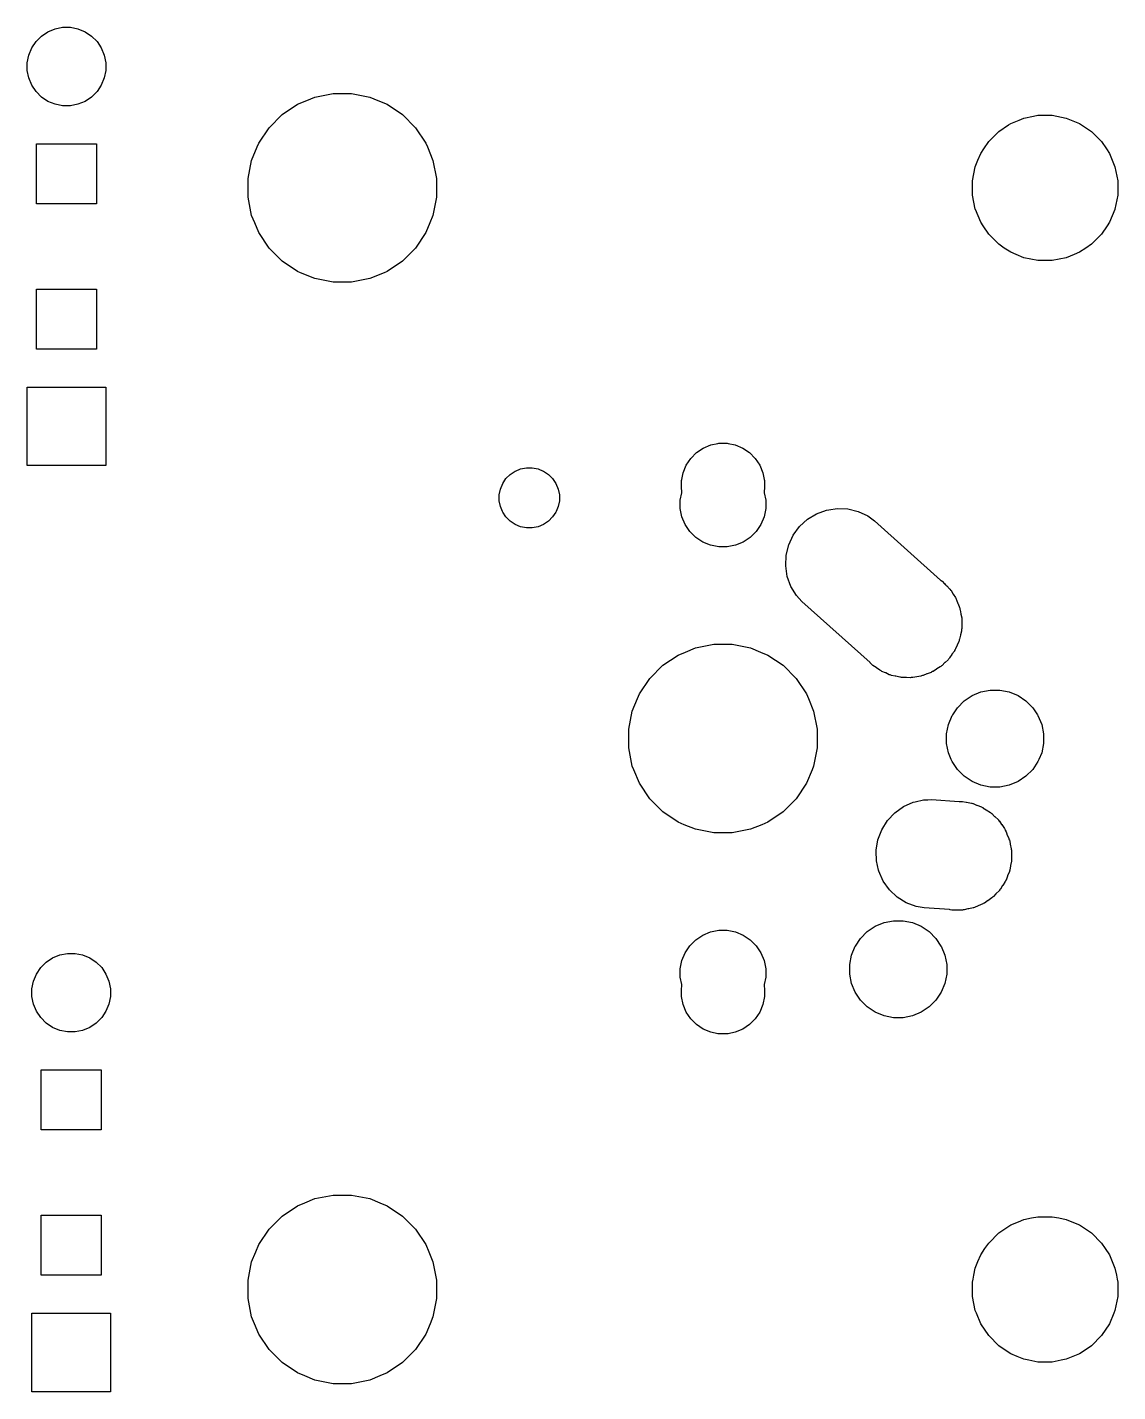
# Model space of a CAD drawing. Extents: x 53 to 306, y -113 to -54.
# Drawn here: x 282.61 to 306.26, y -109.41 to -79.83 of the extents above; entities that cross this region are included whole.
import ezdxf

# ---------------------------------------------------------------- set-up
doc = ezdxf.new("R2010")
doc.units = 0
doc.layers.add('BLACK', color=7, linetype='CONTINUOUS')

msp = doc.modelspace()

# ---------------------------------------------------------------- linework, layer by layer
at = {"layer": 'BLACK', "linetype": 'CONTINUOUS'}
for p, q in [((283.216, -79.8637), (283.38, -79.831)), ((283.38, -79.831), (283.548, -79.831)), ((283.548, -79.831), (283.712, -79.8637)), ((282.71, -80.2789), (282.803, -80.1395)), ((282.803, -80.1395), (282.922, -80.021)), ((282.922, -80.021), (283.061, -79.9279)), ((283.061, -79.9279), (283.216, -79.8637)), ((283.712, -79.8637), (283.867, -79.9279)), ((283.867, -79.9279), (284.006, -80.021)), ((284.006, -80.021), (284.125, -80.1395)), ((284.125, -80.1395), (284.218, -80.2789)), ((282.613, -80.5982), (282.646, -80.4338)), ((282.646, -80.4338), (282.71, -80.2789)), ((284.218, -80.2789), (284.282, -80.4338)), ((284.282, -80.4338), (284.315, -80.5982)), ((282.613, -80.7658), (282.613, -80.5982)), ((284.315, -80.5982), (284.315, -80.7658)), ((282.646, -80.9302), (282.613, -80.7658)), ((282.71, -81.0851), (282.646, -80.9302)), ((284.282, -80.9302), (284.218, -81.0851)), ((284.315, -80.7658), (284.282, -80.9302)), ((282.803, -81.2245), (282.71, -81.0851)), ((282.922, -81.343), (282.803, -81.2245)), ((284.125, -81.2245), (284.006, -81.343)), ((284.218, -81.0851), (284.125, -81.2245)), ((288.849, -81.3457), (289.244, -81.2671)), ((289.244, -81.2671), (289.646, -81.2671)), ((289.646, -81.2671), (290.041, -81.3457)), ((283.061, -81.4361), (282.922, -81.343)), ((283.216, -81.5003), (283.061, -81.4361)), ((283.38, -81.533), (283.216, -81.5003)), ((283.548, -81.533), (283.38, -81.533)), ((283.712, -81.5003), (283.548, -81.533)), ((283.867, -81.4361), (283.712, -81.5003)), ((284.006, -81.343), (283.867, -81.4361)), ((288.141, -81.7236), (288.476, -81.4998)), ((288.476, -81.4998), (288.677, -81.4166)), ((288.677, -81.4166), (288.849, -81.3457)), ((290.041, -81.3457), (290.213, -81.4166)), ((290.213, -81.4166), (290.414, -81.4998)), ((290.414, -81.4998), (290.749, -81.7236)), ((287.857, -82.0085), (288.141, -81.7236)), ((290.749, -81.7236), (291.033, -82.0085)), ((303.893, -81.9468), (303.939, -81.9163)), ((303.939, -81.9163), (304.121, -81.8408)), ((304.121, -81.8408), (304.226, -81.7975)), ((304.226, -81.7975), (304.43, -81.7569)), ((304.43, -81.7569), (304.53, -81.737)), ((304.53, -81.737), (304.84, -81.737)), ((304.84, -81.737), (304.94, -81.7569)), ((304.94, -81.7569), (305.144, -81.7975)), ((305.144, -81.7975), (305.249, -81.8408)), ((305.249, -81.8408), (305.431, -81.9163)), ((305.431, -81.9163), (305.477, -81.9468)), ((287.633, -82.3434), (287.857, -82.0085)), ((291.033, -82.0085), (291.257, -82.3434)), ((303.462, -82.308), (303.681, -82.0886)), ((303.681, -82.0886), (303.893, -81.9468)), ((305.477, -81.9468), (305.689, -82.0886)), ((305.689, -82.0886), (305.908, -82.308)), ((282.813, -83.658), (282.813, -82.356)), ((282.813, -82.356), (284.115, -82.356)), ((284.115, -82.356), (284.115, -83.658)), ((287.479, -82.7155), (287.6, -82.4228)), ((287.6, -82.4228), (287.633, -82.3434)), ((291.257, -82.3434), (291.29, -82.4228)), ((291.29, -82.4228), (291.411, -82.7155)), ((303.289, -82.566), (303.355, -82.4674)), ((303.355, -82.4674), (303.462, -82.308)), ((305.908, -82.308), (306.015, -82.4674)), ((306.015, -82.4674), (306.081, -82.566)), ((287.4, -83.1106), (287.479, -82.7155)), ((291.411, -82.7155), (291.49, -83.1106)), ((303.171, -82.8526), (303.23, -82.7082)), ((303.23, -82.7082), (303.289, -82.566)), ((306.081, -82.566), (306.14, -82.7082)), ((306.14, -82.7082), (306.199, -82.8526)), ((303.11, -83.1569), (303.171, -82.8526)), ((306.199, -82.8526), (306.26, -83.1569)), ((287.4, -83.5134), (287.4, -83.1106)), ((291.49, -83.1106), (291.49, -83.5134)), ((303.11, -83.4671), (303.11, -83.1569)), ((306.26, -83.1569), (306.26, -83.4671)), ((284.115, -83.658), (282.813, -83.658)), ((287.479, -83.9085), (287.4, -83.5134)), ((291.49, -83.5134), (291.411, -83.9085)), ((303.171, -83.7714), (303.11, -83.4671)), ((306.26, -83.4671), (306.199, -83.7714)), ((287.545, -84.0682), (287.479, -83.9085)), ((291.411, -83.9085), (291.345, -84.0682)), ((303.174, -83.7789), (303.171, -83.7714)), ((303.289, -84.058), (303.174, -83.7789)), ((306.196, -83.7789), (306.081, -84.058)), ((306.199, -83.7714), (306.196, -83.7789)), ((287.633, -84.2806), (287.545, -84.0682)), ((287.857, -84.6155), (287.633, -84.2806)), ((291.257, -84.2806), (291.033, -84.6155)), ((291.345, -84.0682), (291.257, -84.2806)), ((303.34, -84.134), (303.289, -84.058)), ((303.462, -84.316), (303.34, -84.134)), ((306.03, -84.134), (305.908, -84.316)), ((306.081, -84.058), (306.03, -84.134)), ((303.681, -84.5354), (303.462, -84.316)), ((303.801, -84.6155), (303.681, -84.5354)), ((305.689, -84.5354), (305.569, -84.6155)), ((305.908, -84.316), (305.689, -84.5354)), ((288.141, -84.9004), (287.857, -84.6155)), ((291.033, -84.6155), (290.749, -84.9004)), ((303.939, -84.7077), (303.801, -84.6155)), ((304.056, -84.7564), (303.939, -84.7077)), ((304.226, -84.8265), (304.056, -84.7564)), ((304.53, -84.887), (304.226, -84.8265)), ((305.144, -84.8265), (304.84, -84.887)), ((305.314, -84.7564), (305.144, -84.8265)), ((305.431, -84.7077), (305.314, -84.7564)), ((305.569, -84.6155), (305.431, -84.7077)), ((288.476, -85.1242), (288.141, -84.9004)), ((288.54, -85.1506), (288.476, -85.1242)), ((288.849, -85.2783), (288.54, -85.1506)), ((290.35, -85.1506), (290.041, -85.2783)), ((290.414, -85.1242), (290.35, -85.1506)), ((290.749, -84.9004), (290.414, -85.1242)), ((304.84, -84.887), (304.53, -84.887)), ((289.244, -85.3569), (288.849, -85.2783)), ((289.646, -85.3569), (289.244, -85.3569)), ((290.041, -85.2783), (289.646, -85.3569)), ((282.813, -86.808), (282.813, -85.506)), ((282.813, -85.506), (284.115, -85.506)), ((284.115, -85.506), (284.115, -86.808)), ((284.115, -86.808), (282.813, -86.808)), ((282.613, -89.333), (282.613, -87.631)), ((282.613, -87.631), (284.315, -87.631)), ((284.315, -87.631), (284.315, -89.333)), ((297.126, -89.0501), (297.273, -88.9515)), ((297.273, -88.9515), (297.437, -88.8836)), ((297.437, -88.8836), (297.586, -88.8539)), ((297.586, -88.8539), (297.611, -88.849)), ((297.611, -88.849), (297.789, -88.849)), ((297.789, -88.849), (297.814, -88.8539)), ((297.814, -88.8539), (297.963, -88.8836)), ((297.963, -88.8836), (298.127, -88.9515)), ((298.127, -88.9515), (298.274, -89.0501)), ((296.902, -89.3232), (297, -89.1756)), ((297, -89.1756), (297.126, -89.0501)), ((298.274, -89.0501), (298.4, -89.1756)), ((298.4, -89.1756), (298.498, -89.3232)), ((284.315, -89.333), (282.613, -89.333)), ((292.925, -89.7183), (292.994, -89.615)), ((292.994, -89.615), (293.085, -89.5243)), ((293.085, -89.5243), (293.192, -89.4531)), ((293.192, -89.4531), (293.197, -89.4507)), ((293.197, -89.4507), (293.31, -89.404)), ((293.31, -89.404), (293.436, -89.379)), ((293.436, -89.379), (293.564, -89.379)), ((293.564, -89.379), (293.69, -89.404)), ((293.69, -89.404), (293.803, -89.4507)), ((293.803, -89.4507), (293.808, -89.4531)), ((293.808, -89.4531), (293.915, -89.5243)), ((293.915, -89.5243), (294.006, -89.615)), ((294.006, -89.615), (294.075, -89.7183)), ((296.804, -89.6365), (296.834, -89.4872)), ((296.834, -89.4872), (296.902, -89.3232)), ((298.498, -89.3232), (298.566, -89.4872)), ((298.566, -89.4872), (298.596, -89.6365)), ((292.849, -89.9659), (292.874, -89.8401)), ((292.874, -89.8401), (292.923, -89.7216)), ((292.923, -89.7216), (292.925, -89.7183)), ((294.075, -89.7183), (294.077, -89.7216)), ((294.077, -89.7216), (294.126, -89.8401)), ((294.126, -89.8401), (294.151, -89.9659)), ((296.799, -89.6613), (296.8, -89.6541)), ((296.799, -89.8387), (296.799, -89.6613)), ((296.806, -89.8715), (296.799, -89.8387)), ((296.8, -89.6541), (296.804, -89.6365)), ((296.808, -89.8959), (296.806, -89.8715)), ((296.806, -89.9203), (296.808, -89.8959)), ((298.594, -89.8715), (298.592, -89.8959)), ((298.592, -89.8959), (298.594, -89.9203)), ((298.601, -89.8387), (298.594, -89.8715)), ((298.596, -89.6365), (298.6, -89.6541)), ((298.6, -89.6541), (298.601, -89.6613)), ((298.601, -89.6613), (298.601, -89.8387)), ((292.849, -90.0941), (292.849, -89.9659)), ((292.874, -90.2199), (292.849, -90.0941)), ((294.151, -90.0941), (294.126, -90.2199)), ((294.151, -89.9659), (294.151, -90.0941)), ((296.774, -90.0788), (296.806, -89.9203)), ((296.774, -90.2612), (296.774, -90.0788)), ((298.594, -89.9203), (298.626, -90.0788)), ((298.626, -90.0788), (298.626, -90.2612)), ((292.918, -90.3254), (292.874, -90.2199)), ((292.923, -90.3384), (292.918, -90.3254)), ((292.994, -90.445), (292.923, -90.3384)), ((293.085, -90.5357), (292.994, -90.445)), ((294.006, -90.445), (293.915, -90.5357)), ((294.077, -90.3384), (294.006, -90.445)), ((294.082, -90.3254), (294.077, -90.3384)), ((294.126, -90.2199), (294.082, -90.3254)), ((296.81, -90.4401), (296.774, -90.2612)), ((296.879, -90.6086), (296.81, -90.4401)), ((298.59, -90.4401), (298.521, -90.6086)), ((298.626, -90.2612), (298.59, -90.4401)), ((299.36, -90.6508), (299.531, -90.4944)), ((299.531, -90.4944), (299.729, -90.3743)), ((299.729, -90.3743), (299.947, -90.2952)), ((299.947, -90.2952), (299.993, -90.2882)), ((299.993, -90.2882), (300.176, -90.26)), ((300.176, -90.26), (300.176, -90.26)), ((300.176, -90.26), (300.408, -90.2702)), ((300.408, -90.2702), (300.633, -90.3254)), ((300.633, -90.3254), (300.842, -90.4234)), ((300.842, -90.4234), (300.982, -90.5261)), ((293.192, -90.6069), (293.085, -90.5357)), ((293.31, -90.656), (293.192, -90.6069)), ((293.192, -90.6069), (293.192, -90.6069)), ((293.192, -90.6069), (293.192, -90.6069)), ((293.436, -90.681), (293.31, -90.656)), ((293.564, -90.681), (293.436, -90.681)), ((293.69, -90.656), (293.564, -90.681)), ((293.808, -90.6069), (293.69, -90.656)), ((293.915, -90.5357), (293.808, -90.6069)), ((293.808, -90.6069), (293.808, -90.6069)), ((293.808, -90.6069), (293.808, -90.6069)), ((296.981, -90.7603), (296.879, -90.6086)), ((297.11, -90.8893), (296.981, -90.7603)), ((298.419, -90.7603), (298.29, -90.8893)), ((298.521, -90.6086), (298.419, -90.7603)), ((299.223, -90.8376), (299.36, -90.6508)), ((300.982, -90.5261), (300.982, -90.5261)), ((300.982, -90.5261), (300.982, -90.5261)), ((300.982, -90.5261), (302.416, -91.8128)), ((297.261, -90.9906), (297.11, -90.8893)), ((297.43, -91.0604), (297.261, -90.9906)), ((297.609, -91.096), (297.43, -91.0604)), ((297.97, -91.0604), (297.791, -91.096)), ((298.139, -90.9906), (297.97, -91.0604)), ((298.29, -90.8893), (298.139, -90.9906)), ((299.07, -91.2725), (299.125, -91.0475)), ((299.125, -91.0475), (299.223, -90.8376)), ((297.791, -91.096), (297.609, -91.096)), ((299.06, -91.5039), (299.07, -91.2725)), ((299.078, -91.6192), (299.06, -91.5039)), ((299.06, -91.5039), (299.06, -91.5039)), ((299.095, -91.7329), (299.078, -91.6192)), ((299.174, -91.9506), (299.095, -91.7329)), ((299.294, -92.1487), (299.174, -91.9506)), ((302.416, -91.8128), (302.43, -91.8237)), ((302.43, -91.8237), (302.45, -91.8365)), ((302.45, -91.8365), (302.507, -91.8934)), ((302.507, -91.8934), (302.511, -91.898)), ((302.511, -91.898), (302.528, -91.9133)), ((302.528, -91.9133), (302.528, -91.9133)), ((302.528, -91.9133), (302.528, -91.9133)), ((302.528, -91.9133), (302.548, -91.9349)), ((302.548, -91.9349), (302.552, -91.9389)), ((302.552, -91.9389), (302.613, -92.0003)), ((299.412, -92.2767), (299.294, -92.1487)), ((300.888, -93.6016), (299.412, -92.2767)), ((299.412, -92.2767), (299.412, -92.2767)), ((302.613, -92.0003), (302.623, -92.0141)), ((302.623, -92.0141), (302.634, -92.029)), ((302.634, -92.029), (302.646, -92.0413)), ((302.646, -92.0413), (302.691, -92.116)), ((302.691, -92.116), (302.694, -92.1207)), ((302.694, -92.1207), (302.742, -92.193)), ((302.742, -92.193), (302.748, -92.2082)), ((302.748, -92.2082), (302.757, -92.2251)), ((302.757, -92.2251), (302.766, -92.2394)), ((302.766, -92.2394), (302.796, -92.3216)), ((302.796, -92.3216), (302.798, -92.3266)), ((302.798, -92.3266), (302.831, -92.407)), ((302.831, -92.407), (302.831, -92.407)), ((302.831, -92.407), (302.834, -92.4232)), ((302.834, -92.4232), (302.839, -92.4415)), ((302.839, -92.4415), (302.845, -92.4571)), ((302.845, -92.4571), (302.858, -92.5435)), ((302.858, -92.5435), (302.859, -92.5489)), ((302.859, -92.5489), (302.876, -92.6342)), ((302.876, -92.8658), (302.873, -92.882)), ((302.876, -92.6342), (302.876, -92.6507)), ((302.876, -92.6507), (302.877, -92.6696)), ((302.88, -92.6861), (302.876, -92.7733)), ((302.876, -92.7733), (302.876, -92.7788)), ((302.876, -92.7788), (302.876, -92.8658)), ((302.877, -92.6696), (302.88, -92.6861)), ((302.815, -93.1425), (302.778, -93.2215)), ((302.818, -93.129), (302.815, -93.1425)), ((302.819, -93.1264), (302.818, -93.129)), ((302.824, -93.1083), (302.819, -93.1264)), ((302.831, -93.093), (302.824, -93.1083)), ((302.848, -93.0076), (302.831, -93.093)), ((302.849, -93.0023), (302.848, -93.0076)), ((302.87, -92.9175), (302.849, -93.0023)), ((302.873, -92.882), (302.87, -92.9009)), ((302.87, -92.9009), (302.87, -92.9175)), ((296.396, -93.6616), (296.731, -93.4378)), ((296.731, -93.4378), (296.886, -93.374)), ((296.886, -93.374), (297.104, -93.2837)), ((297.104, -93.2837), (297.499, -93.2051)), ((297.499, -93.2051), (297.901, -93.2051)), ((297.901, -93.2051), (298.296, -93.2837)), ((298.296, -93.2837), (298.514, -93.374)), ((298.514, -93.374), (298.669, -93.4378)), ((298.669, -93.4378), (299.004, -93.6616)), ((302.662, -93.4272), (302.613, -93.4997)), ((302.665, -93.4227), (302.662, -93.4272)), ((302.717, -93.3524), (302.665, -93.4227)), ((302.724, -93.3374), (302.717, -93.3524)), ((302.733, -93.3208), (302.724, -93.3374)), ((302.742, -93.307), (302.733, -93.3208)), ((302.775, -93.2266), (302.742, -93.307)), ((302.742, -93.307), (302.742, -93.307)), ((302.778, -93.2215), (302.775, -93.2266)), ((296.112, -93.9465), (296.396, -93.6616)), ((299.004, -93.6616), (299.288, -93.9465)), ((300.893, -93.6063), (300.888, -93.6016)), ((300.95, -93.6635), (300.893, -93.6063)), ((301.023, -93.7121), (300.95, -93.6635)), ((301.028, -93.7152), (301.023, -93.7121)), ((301.098, -93.7666), (301.028, -93.7152)), ((302.33, -93.7437), (302.257, -93.7922)), ((302.334, -93.7407), (302.33, -93.7437)), ((302.409, -93.6956), (302.334, -93.7407)), ((302.421, -93.6844), (302.409, -93.6956)), ((302.436, -93.6727), (302.421, -93.6844)), ((302.45, -93.6635), (302.436, -93.6727)), ((302.511, -93.6018), (302.45, -93.6635)), ((302.515, -93.598), (302.511, -93.6018)), ((302.58, -93.5392), (302.515, -93.598)), ((302.589, -93.5258), (302.58, -93.5392)), ((302.602, -93.5114), (302.589, -93.5258)), ((302.613, -93.4997), (302.602, -93.5114)), ((295.888, -94.2814), (296.112, -93.9465)), ((299.288, -93.9465), (299.512, -94.2814)), ((301.113, -93.7736), (301.098, -93.7666)), ((301.129, -93.7829), (301.113, -93.7736)), ((301.143, -93.7922), (301.129, -93.7829)), ((301.224, -93.8256), (301.143, -93.7922)), ((301.229, -93.8278), (301.224, -93.8256)), ((301.307, -93.8646), (301.229, -93.8278)), ((301.324, -93.8685), (301.307, -93.8646)), ((301.342, -93.8744), (301.324, -93.8685)), ((301.357, -93.8808), (301.342, -93.8744)), ((301.434, -93.8962), (301.357, -93.8808)), ((301.443, -93.8979), (301.434, -93.8962)), ((301.448, -93.8991), (301.443, -93.8979)), ((301.532, -93.9197), (301.448, -93.8991)), ((301.549, -93.9205), (301.532, -93.9197)), ((301.568, -93.9228), (301.549, -93.9205)), ((301.584, -93.926), (301.568, -93.9228)), ((301.672, -93.926), (301.584, -93.926)), ((301.677, -93.9261), (301.672, -93.926)), ((301.764, -93.9299), (301.677, -93.9261)), ((301.78, -93.9274), (301.764, -93.9299)), ((301.764, -93.9299), (301.764, -93.9299)), ((301.799, -93.926), (301.78, -93.9274)), ((301.816, -93.926), (301.799, -93.926)), ((301.902, -93.9089), (301.816, -93.926)), ((301.907, -93.908), (301.902, -93.9089)), ((301.993, -93.8948), (301.907, -93.908)), ((302.008, -93.8892), (301.993, -93.8948)), ((302.027, -93.8841), (302.008, -93.8892)), ((302.043, -93.8808), (302.027, -93.8841)), ((302.124, -93.8474), (302.043, -93.8808)), ((302.129, -93.8454), (302.124, -93.8474)), ((302.211, -93.8157), (302.129, -93.8454)), ((302.225, -93.8071), (302.211, -93.8157)), ((302.242, -93.7985), (302.225, -93.8071)), ((302.257, -93.7922), (302.242, -93.7985)), ((295.846, -94.3831), (295.888, -94.2814)), ((299.512, -94.2814), (299.554, -94.3831)), ((302.93, -94.4336), (303.102, -94.3186)), ((303.102, -94.3186), (303.293, -94.2394)), ((303.102, -94.3186), (303.102, -94.3186)), ((303.293, -94.2394), (303.496, -94.199)), ((303.496, -94.199), (303.704, -94.199)), ((303.704, -94.199), (303.907, -94.2394)), ((303.907, -94.2394), (304.098, -94.3186)), ((304.098, -94.3186), (304.098, -94.3186)), ((304.098, -94.3186), (304.27, -94.4336)), ((295.734, -94.6535), (295.846, -94.3831)), ((299.554, -94.3831), (299.666, -94.6535)), ((302.681, -94.7341), (302.784, -94.58)), ((302.784, -94.58), (302.93, -94.4336)), ((304.27, -94.4336), (304.416, -94.58)), ((304.416, -94.58), (304.519, -94.7341)), ((295.655, -95.0486), (295.734, -94.6535)), ((299.666, -94.6535), (299.745, -95.0486)), ((302.589, -94.9434), (302.669, -94.7522)), ((302.669, -94.7522), (302.681, -94.7341)), ((304.519, -94.7341), (304.531, -94.7522)), ((304.531, -94.7522), (304.611, -94.9434)), ((295.655, -95.4514), (295.655, -95.0486)), ((299.745, -95.0486), (299.745, -95.4514)), ((302.549, -95.1465), (302.589, -94.9434)), ((302.549, -95.3535), (302.549, -95.1465)), ((304.611, -94.9434), (304.651, -95.1465)), ((304.651, -95.1465), (304.651, -95.3535)), ((295.734, -95.8465), (295.655, -95.4514)), ((299.745, -95.4514), (299.666, -95.8465)), ((302.589, -95.5566), (302.549, -95.3535)), ((304.651, -95.3535), (304.611, -95.5566)), ((302.65, -95.7017), (302.589, -95.5566)), ((302.669, -95.7478), (302.65, -95.7017)), ((302.784, -95.92), (302.669, -95.7478)), ((304.531, -95.7478), (304.416, -95.92)), ((304.55, -95.7017), (304.531, -95.7478)), ((304.611, -95.5566), (304.55, -95.7017)), ((295.766, -95.9235), (295.734, -95.8465)), ((295.888, -96.2186), (295.766, -95.9235)), ((299.634, -95.9235), (299.512, -96.2186)), ((299.666, -95.8465), (299.634, -95.9235)), ((302.93, -96.0664), (302.784, -95.92)), ((303.102, -96.1814), (302.93, -96.0664)), ((304.27, -96.0664), (304.098, -96.1814)), ((304.416, -95.92), (304.27, -96.0664)), ((296.112, -96.5535), (295.888, -96.2186)), ((299.512, -96.2186), (299.288, -96.5535)), ((303.293, -96.2606), (303.102, -96.1814)), ((303.102, -96.1814), (303.102, -96.1814)), ((303.102, -96.1814), (303.102, -96.1814)), ((303.496, -96.301), (303.293, -96.2606)), ((303.704, -96.301), (303.496, -96.301)), ((303.907, -96.2606), (303.704, -96.301)), ((304.098, -96.1814), (303.907, -96.2606)), ((304.098, -96.1814), (304.098, -96.1814)), ((304.098, -96.1814), (304.098, -96.1814)), ((296.396, -96.8384), (296.112, -96.5535)), ((299.288, -96.5535), (299.004, -96.8384)), ((301.612, -96.7251), (301.823, -96.63)), ((301.823, -96.63), (301.866, -96.6202)), ((301.866, -96.6202), (302.049, -96.578)), ((302.049, -96.578), (302.14, -96.5753)), ((302.14, -96.5753), (302.222, -96.5728)), ((302.222, -96.5728), (302.823, -96.6137)), ((302.823, -96.6137), (302.831, -96.614)), ((302.831, -96.614), (302.896, -96.614)), ((302.896, -96.614), (302.975, -96.6298)), ((302.975, -96.6298), (302.979, -96.6305)), ((302.979, -96.6305), (303.089, -96.6489)), ((303.089, -96.6489), (303.089, -96.6489)), ((303.089, -96.6489), (303.089, -96.6489)), ((303.089, -96.6489), (303.098, -96.6525)), ((303.098, -96.6525), (303.118, -96.6583)), ((303.118, -96.6583), (303.123, -96.6592)), ((303.123, -96.6592), (303.199, -96.6905)), ((303.199, -96.6905), (303.202, -96.6918)), ((303.202, -96.6918), (303.305, -96.7311)), ((296.731, -97.0622), (296.396, -96.8384)), ((299.004, -96.8384), (298.669, -97.0622)), ((301.264, -97.0282), (301.423, -96.8595)), ((301.423, -96.8595), (301.612, -96.7251)), ((303.305, -96.7311), (303.314, -96.7364)), ((303.314, -96.7364), (303.332, -96.7459)), ((303.332, -96.7459), (303.337, -96.7478)), ((303.337, -96.7478), (303.337, -96.7478)), ((303.337, -96.7478), (303.406, -96.7939)), ((303.406, -96.7939), (303.409, -96.7959)), ((303.409, -96.7959), (303.502, -96.8539)), ((303.502, -96.8539), (303.509, -96.8607)), ((303.509, -96.8607), (303.525, -96.8736)), ((303.525, -96.8736), (303.53, -96.8765)), ((303.53, -96.8765), (303.589, -96.9363)), ((303.589, -96.9363), (303.592, -96.9389)), ((303.592, -96.9389), (303.671, -97.0127)), ((296.86, -97.1155), (296.731, -97.0622)), ((297.104, -97.2163), (296.86, -97.1155)), ((297.499, -97.2949), (297.104, -97.2163)), ((297.901, -97.2949), (297.499, -97.2949)), ((298.296, -97.2163), (297.901, -97.2949)), ((298.54, -97.1155), (298.296, -97.2163)), ((298.669, -97.0622), (298.54, -97.1155)), ((301.059, -97.4412), (301.142, -97.2246)), ((301.142, -97.2246), (301.264, -97.0282)), ((303.671, -97.0127), (303.676, -97.0205)), ((303.676, -97.0205), (303.689, -97.0363)), ((303.689, -97.0363), (303.693, -97.0403)), ((303.693, -97.0403), (303.742, -97.1124)), ((303.742, -97.1124), (303.744, -97.1154)), ((303.744, -97.1154), (303.805, -97.2014)), ((303.805, -97.2014), (303.809, -97.2097)), ((303.809, -97.2097), (303.819, -97.2278)), ((303.819, -97.2278), (303.822, -97.233)), ((303.822, -97.233), (303.839, -97.2741)), ((303.839, -97.2741), (303.856, -97.3153)), ((301.021, -97.6696), (301.059, -97.4412)), ((303.856, -97.3153), (303.858, -97.3187)), ((303.858, -97.3187), (303.9, -97.4126)), ((303.9, -97.4126), (303.902, -97.4211)), ((303.902, -97.4211), (303.908, -97.4408)), ((303.908, -97.4408), (303.911, -97.447)), ((303.911, -97.447), (303.925, -97.5203)), ((303.925, -97.5203), (303.929, -97.537)), ((303.929, -97.537), (303.93, -97.5407)), ((303.93, -97.5407), (303.952, -97.6384)), ((301.022, -97.6917), (301.021, -97.6696)), ((301.028, -97.9012), (301.022, -97.6917)), ((303.952, -97.6384), (303.952, -97.6465)), ((303.952, -97.6465), (303.955, -97.6671)), ((303.955, -97.6671), (303.956, -97.6742)), ((303.956, -97.6742), (303.956, -97.7689)), ((303.956, -97.7689), (303.956, -97.7727)), ((303.956, -97.7727), (303.959, -97.8699)), ((303.958, -97.8774), (303.956, -97.8981)), ((303.959, -97.8699), (303.958, -97.8774)), ((301.073, -98.0984), (301.028, -97.9012)), ((301.08, -98.1269), (301.073, -98.0984)), ((301.175, -98.3382), (301.08, -98.1269)), ((303.911, -98.133), (303.872, -98.2261)), ((303.912, -98.1249), (303.911, -98.133)), ((303.918, -98.105), (303.912, -98.1249)), ((303.921, -98.0984), (303.918, -98.105)), ((303.936, -98.0053), (303.921, -98.0984)), ((303.921, -98.0984), (303.921, -98.0984)), ((303.937, -98.0017), (303.936, -98.0053)), ((303.956, -97.9058), (303.937, -98.0017)), ((303.956, -97.8981), (303.956, -97.9058)), ((301.31, -98.5268), (301.175, -98.3382)), ((303.763, -98.4361), (303.716, -98.5114)), ((303.765, -98.4331), (303.763, -98.4361)), ((303.822, -98.347), (303.765, -98.4331)), ((303.826, -98.3389), (303.822, -98.347)), ((303.835, -98.3205), (303.826, -98.3389)), ((303.838, -98.315), (303.835, -98.3205)), ((303.871, -98.2295), (303.838, -98.315)), ((303.872, -98.2261), (303.871, -98.2295)), ((301.478, -98.6856), (301.31, -98.5268)), ((301.675, -98.8085), (301.478, -98.6856)), ((303.437, -98.7656), (303.368, -98.8145)), ((303.44, -98.7635), (303.437, -98.7656)), ((303.53, -98.7035), (303.44, -98.7635)), ((303.536, -98.6967), (303.53, -98.7035)), ((303.552, -98.6833), (303.536, -98.6967)), ((303.557, -98.68), (303.552, -98.6833)), ((303.566, -98.6701), (303.557, -98.68)), ((303.616, -98.6173), (303.566, -98.6701)), ((303.619, -98.6146), (303.616, -98.6173)), ((303.693, -98.5397), (303.619, -98.6146)), ((303.699, -98.532), (303.693, -98.5397)), ((303.711, -98.5158), (303.699, -98.532)), ((303.716, -98.5114), (303.711, -98.5158)), ((301.891, -98.8906), (301.675, -98.8085)), ((302.062, -98.9193), (301.891, -98.8906)), ((302.613, -98.9569), (302.062, -98.9193)), ((302.629, -98.959), (302.613, -98.9569)), ((302.664, -98.966), (302.629, -98.959)), ((302.742, -98.966), (302.664, -98.966)), ((302.751, -98.9663), (302.742, -98.966)), ((302.758, -98.9667), (302.751, -98.9663)), ((302.781, -98.9661), (302.758, -98.9667)), ((302.784, -98.966), (302.781, -98.9661)), ((302.896, -98.966), (302.784, -98.966)), ((302.906, -98.964), (302.896, -98.966)), ((302.926, -98.9617), (302.906, -98.964)), ((302.931, -98.9615), (302.926, -98.9617)), ((303.011, -98.9432), (302.931, -98.9615)), ((303.014, -98.9424), (303.011, -98.9432)), ((303.034, -98.9386), (303.014, -98.9424)), ((303.123, -98.9208), (303.034, -98.9386)), ((303.132, -98.9169), (303.123, -98.9208)), ((303.152, -98.9106), (303.132, -98.9169)), ((303.157, -98.9095), (303.152, -98.9106)), ((303.232, -98.8756), (303.157, -98.9095)), ((303.236, -98.8742), (303.232, -98.8756)), ((303.337, -98.8322), (303.236, -98.8742)), ((303.345, -98.8267), (303.337, -98.8322)), ((303.363, -98.8166), (303.345, -98.8267)), ((303.368, -98.8145), (303.363, -98.8166)), ((300.83, -99.4336), (301.002, -99.3186)), ((301.002, -99.3186), (301.193, -99.2394)), ((301.002, -99.3186), (301.002, -99.3186)), ((301.193, -99.2394), (301.396, -99.199)), ((301.396, -99.199), (301.604, -99.199)), ((301.604, -99.199), (301.807, -99.2394)), ((301.807, -99.2394), (301.998, -99.3186)), ((301.998, -99.3186), (301.998, -99.3186)), ((301.998, -99.3186), (302.17, -99.4336)), ((296.981, -99.7397), (297.11, -99.6107)), ((297.11, -99.6107), (297.261, -99.5094)), ((297.261, -99.5094), (297.43, -99.4396)), ((297.43, -99.4396), (297.609, -99.404)), ((297.609, -99.404), (297.791, -99.404)), ((297.791, -99.404), (297.97, -99.4396)), ((297.97, -99.4396), (298.139, -99.5094)), ((298.139, -99.5094), (298.29, -99.6107)), ((298.29, -99.6107), (298.419, -99.7397)), ((300.573, -99.7459), (300.684, -99.58)), ((300.684, -99.58), (300.83, -99.4336)), ((302.17, -99.4336), (302.316, -99.58)), ((302.316, -99.58), (302.427, -99.7459)), ((283.163, -100.002), (283.318, -99.9377)), ((283.318, -99.9377), (283.482, -99.905)), ((283.482, -99.905), (283.65, -99.905)), ((283.65, -99.905), (283.814, -99.9377)), ((283.814, -99.9377), (283.969, -100.002)), ((296.81, -100.06), (296.879, -99.8914)), ((296.879, -99.8914), (296.981, -99.7397)), ((298.419, -99.7397), (298.521, -99.8914)), ((298.521, -99.8914), (298.59, -100.06)), ((300.449, -100.146), (300.489, -99.9434)), ((300.489, -99.9434), (300.569, -99.7522)), ((300.569, -99.7522), (300.573, -99.7459)), ((302.427, -99.7459), (302.431, -99.7522)), ((302.431, -99.7522), (302.511, -99.9434)), ((302.511, -99.9434), (302.551, -100.146)), ((282.812, -100.353), (282.905, -100.214)), ((282.905, -100.214), (283.024, -100.095)), ((283.024, -100.095), (283.163, -100.002)), ((283.969, -100.002), (284.108, -100.095)), ((284.108, -100.095), (284.227, -100.214)), ((284.227, -100.214), (284.32, -100.353)), ((296.774, -100.239), (296.81, -100.06)), ((296.774, -100.421), (296.774, -100.239)), ((298.59, -100.06), (298.626, -100.239)), ((298.626, -100.239), (298.626, -100.421)), ((300.449, -100.354), (300.449, -100.146)), ((302.551, -100.146), (302.551, -100.354)), ((282.715, -100.672), (282.748, -100.508)), ((282.748, -100.508), (282.812, -100.353)), ((284.32, -100.353), (284.384, -100.508)), ((284.384, -100.508), (284.417, -100.672)), ((296.806, -100.58), (296.774, -100.421)), ((298.626, -100.421), (298.594, -100.58)), ((300.489, -100.557), (300.449, -100.354)), ((300.568, -100.746), (300.489, -100.557)), ((302.511, -100.557), (302.432, -100.746)), ((302.551, -100.354), (302.511, -100.557)), ((282.715, -100.84), (282.715, -100.672)), ((282.748, -101.004), (282.715, -100.84)), ((284.417, -100.84), (284.384, -101.004)), ((284.417, -100.672), (284.417, -100.84)), ((296.799, -100.66), (296.806, -100.628)), ((296.799, -100.661), (296.799, -100.66)), ((296.799, -100.839), (296.799, -100.661)), ((296.799, -100.84), (296.799, -100.839)), ((296.834, -101.013), (296.799, -100.84)), ((296.808, -100.604), (296.806, -100.58)), ((296.806, -100.628), (296.808, -100.604)), ((298.601, -100.84), (298.566, -101.013)), ((298.594, -100.58), (298.592, -100.604)), ((298.592, -100.604), (298.594, -100.628)), ((298.594, -100.628), (298.601, -100.66)), ((298.601, -100.66), (298.601, -100.661)), ((298.601, -100.661), (298.601, -100.839)), ((298.601, -100.839), (298.601, -100.84)), ((300.569, -100.748), (300.568, -100.746)), ((300.684, -100.92), (300.569, -100.748)), ((302.431, -100.748), (302.316, -100.92)), ((302.432, -100.746), (302.431, -100.748)), ((282.812, -101.159), (282.748, -101.004)), ((284.384, -101.004), (284.32, -101.159)), ((296.902, -101.177), (296.834, -101.013)), ((298.566, -101.013), (298.498, -101.177)), ((300.83, -101.066), (300.684, -100.92)), ((301.002, -101.181), (300.83, -101.066)), ((302.17, -101.066), (301.998, -101.181)), ((302.316, -100.92), (302.17, -101.066)), ((282.905, -101.298), (282.812, -101.159)), ((283.024, -101.417), (282.905, -101.298)), ((283.163, -101.51), (283.024, -101.417)), ((284.108, -101.417), (283.969, -101.51)), ((284.227, -101.298), (284.108, -101.417)), ((284.32, -101.159), (284.227, -101.298)), ((297, -101.324), (296.902, -101.177)), ((297.126, -101.45), (297, -101.324)), ((298.4, -101.324), (298.274, -101.45)), ((298.498, -101.177), (298.4, -101.324)), ((301.193, -101.261), (301.002, -101.181)), ((301.002, -101.181), (301.002, -101.181)), ((301.002, -101.181), (301.002, -101.181)), ((301.396, -101.301), (301.193, -101.261)), ((301.604, -101.301), (301.396, -101.301)), ((301.807, -101.261), (301.604, -101.301)), ((301.998, -101.181), (301.807, -101.261)), ((301.998, -101.181), (301.998, -101.181)), ((301.998, -101.181), (301.998, -101.181)), ((283.318, -101.574), (283.163, -101.51)), ((283.482, -101.607), (283.318, -101.574)), ((283.65, -101.607), (283.482, -101.607)), ((283.814, -101.574), (283.65, -101.607)), ((283.969, -101.51), (283.814, -101.574)), ((297.273, -101.548), (297.126, -101.45)), ((297.437, -101.616), (297.273, -101.548)), ((297.586, -101.646), (297.437, -101.616)), ((297.611, -101.651), (297.586, -101.646)), ((297.789, -101.651), (297.611, -101.651)), ((297.814, -101.646), (297.789, -101.651)), ((297.963, -101.616), (297.814, -101.646)), ((298.127, -101.548), (297.963, -101.616)), ((298.274, -101.45), (298.127, -101.548)), ((282.915, -103.732), (282.915, -102.43)), ((282.915, -102.43), (284.217, -102.43)), ((284.217, -102.43), (284.217, -103.732)), ((284.217, -103.732), (282.915, -103.732)), ((288.631, -105.312), (288.849, -105.222)), ((288.849, -105.222), (289.244, -105.143)), ((289.244, -105.143), (289.646, -105.143)), ((289.646, -105.143), (290.041, -105.222)), ((290.041, -105.222), (290.259, -105.312)), ((282.915, -106.882), (282.915, -105.58)), ((282.915, -105.58), (284.217, -105.58)), ((284.217, -105.58), (284.217, -106.882)), ((288.141, -105.6), (288.476, -105.376)), ((288.476, -105.376), (288.631, -105.312)), ((290.259, -105.312), (290.414, -105.376)), ((290.414, -105.376), (290.749, -105.6)), ((287.857, -105.884), (288.141, -105.6)), ((290.749, -105.6), (291.033, -105.884)), ((303.681, -105.965), (303.853, -105.849)), ((303.853, -105.849), (303.939, -105.792)), ((303.939, -105.792), (304.107, -105.723)), ((304.107, -105.723), (304.226, -105.674)), ((304.226, -105.674), (304.387, -105.641)), ((304.387, -105.641), (304.53, -105.613)), ((304.53, -105.613), (304.84, -105.613)), ((304.84, -105.613), (304.983, -105.641)), ((304.983, -105.641), (305.144, -105.674)), ((305.144, -105.674), (305.263, -105.723)), ((305.263, -105.723), (305.431, -105.792)), ((305.431, -105.792), (305.517, -105.849)), ((305.517, -105.849), (305.689, -105.965)), ((287.633, -106.219), (287.857, -105.884)), ((291.033, -105.884), (291.257, -106.219)), ((303.462, -106.184), (303.681, -105.965)), ((305.689, -105.965), (305.908, -106.184)), ((287.479, -106.592), (287.569, -106.374)), ((287.569, -106.374), (287.633, -106.219)), ((291.257, -106.219), (291.321, -106.374)), ((291.321, -106.374), (291.411, -106.592)), ((303.229, -106.587), (303.289, -106.442)), ((303.289, -106.442), (303.381, -106.304)), ((303.381, -106.304), (303.462, -106.184)), ((305.908, -106.184), (305.989, -106.304)), ((305.989, -106.304), (306.081, -106.442)), ((306.081, -106.442), (306.141, -106.587)), ((287.4, -106.987), (287.479, -106.592)), ((291.411, -106.592), (291.49, -106.987)), ((303.14, -106.881), (303.171, -106.729)), ((303.171, -106.729), (303.229, -106.587)), ((306.141, -106.587), (306.199, -106.729)), ((306.199, -106.729), (306.23, -106.881)), ((284.217, -106.882), (282.915, -106.882)), ((287.4, -107.389), (287.4, -106.987)), ((291.49, -106.987), (291.49, -107.389)), ((303.11, -107.033), (303.123, -106.968)), ((303.11, -107.343), (303.11, -107.033)), ((303.123, -106.968), (303.14, -106.881)), ((306.23, -106.881), (306.247, -106.968)), ((306.247, -106.968), (306.26, -107.033)), ((306.26, -107.033), (306.26, -107.343)), ((303.171, -107.647), (303.11, -107.343)), ((306.26, -107.343), (306.199, -107.647)), ((287.479, -107.784), (287.4, -107.389)), ((291.49, -107.389), (291.411, -107.784)), ((303.194, -107.705), (303.171, -107.647)), ((306.199, -107.647), (306.176, -107.705)), ((282.715, -109.407), (282.715, -107.705)), ((282.715, -107.705), (284.417, -107.705)), ((284.417, -107.705), (284.417, -109.407)), ((287.541, -107.934), (287.479, -107.784)), ((287.633, -108.157), (287.541, -107.934)), ((291.349, -107.934), (291.257, -108.157)), ((291.411, -107.784), (291.349, -107.934)), ((303.289, -107.934), (303.194, -107.705)), ((303.462, -108.192), (303.289, -107.934)), ((303.289, -107.934), (303.289, -107.934)), ((306.081, -107.934), (305.908, -108.192)), ((306.176, -107.705), (306.081, -107.934)), ((306.081, -107.934), (306.081, -107.934)), ((287.857, -108.492), (287.633, -108.157)), ((291.257, -108.157), (291.033, -108.492)), ((303.681, -108.411), (303.462, -108.192)), ((305.908, -108.192), (305.689, -108.411)), ((288.141, -108.776), (287.857, -108.492)), ((291.033, -108.492), (290.749, -108.776)), ((303.84, -108.518), (303.681, -108.411)), ((303.939, -108.584), (303.84, -108.518)), ((305.53, -108.518), (305.431, -108.584)), ((305.689, -108.411), (305.53, -108.518)), ((288.476, -109), (288.141, -108.776)), ((290.749, -108.776), (290.414, -109)), ((304.082, -108.643), (303.939, -108.584)), ((304.226, -108.702), (304.082, -108.643)), ((304.335, -108.724), (304.226, -108.702)), ((304.53, -108.763), (304.335, -108.724)), ((304.84, -108.763), (304.53, -108.763)), ((305.035, -108.724), (304.84, -108.763)), ((305.144, -108.702), (305.035, -108.724)), ((305.288, -108.643), (305.144, -108.702)), ((305.431, -108.584), (305.288, -108.643)), ((288.631, -109.064), (288.476, -109)), ((288.849, -109.154), (288.631, -109.064)), ((290.259, -109.064), (290.041, -109.154)), ((290.414, -109), (290.259, -109.064)), ((284.417, -109.407), (282.715, -109.407)), ((289.244, -109.233), (288.849, -109.154)), ((289.646, -109.233), (289.244, -109.233)), ((290.041, -109.154), (289.646, -109.233))]:
    msp.add_line(p, q, dxfattribs=at)

doc.saveas('drawing.dxf')
